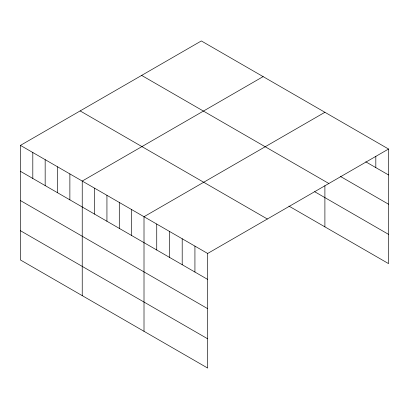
<?xml version="1.0" encoding="UTF-8"?>
<svg xmlns="http://www.w3.org/2000/svg" width="409" height="409" viewBox="0 0 409 409"><rect width="100%" height="100%" fill="white"/><g stroke="black" fill="none" stroke-linecap="round" stroke-linejoin="round"><path stroke-width="0.61" d="M20.45 145.384L207.66 253.468L207.66 368.054L20.45 259.971L20.45 145.384L201.34 40.946L388.55 149.029L388.55 263.616L288.907 206.085M263.12 76.616L82.229 181.054L82.229 295.635M324.899 112.281L144.009 216.719L144.009 331.305M207.66 253.468L388.55 149.029M365.743 161.8L388.55 174.965M340.283 176.351L388.55 204.219M141.647 75.414L328.856 183.498M314.695 191.719L388.55 234.362M80.144 110.921L267.353 219.004M20.45 171.32L207.66 279.403M20.45 200.574L207.66 308.657M20.45 230.717L207.66 338.8M375.82 156.228L375.82 167.618M324.899 185.681L324.899 226.867M194.929 246.121L194.929 272.051M182.199 238.769L182.199 264.705M169.469 231.417L169.469 257.353M156.739 224.071L156.739 250.006M131.652 209.587L131.652 235.523M119.295 202.455L119.295 228.386M106.938 195.318L106.938 221.254M94.586 188.186L94.586 214.122M69.873 173.917L69.873 199.853M57.516 166.785L57.516 192.721M45.164 159.653L45.164 185.589M32.807 152.521L32.807 178.452"/></g></svg>
